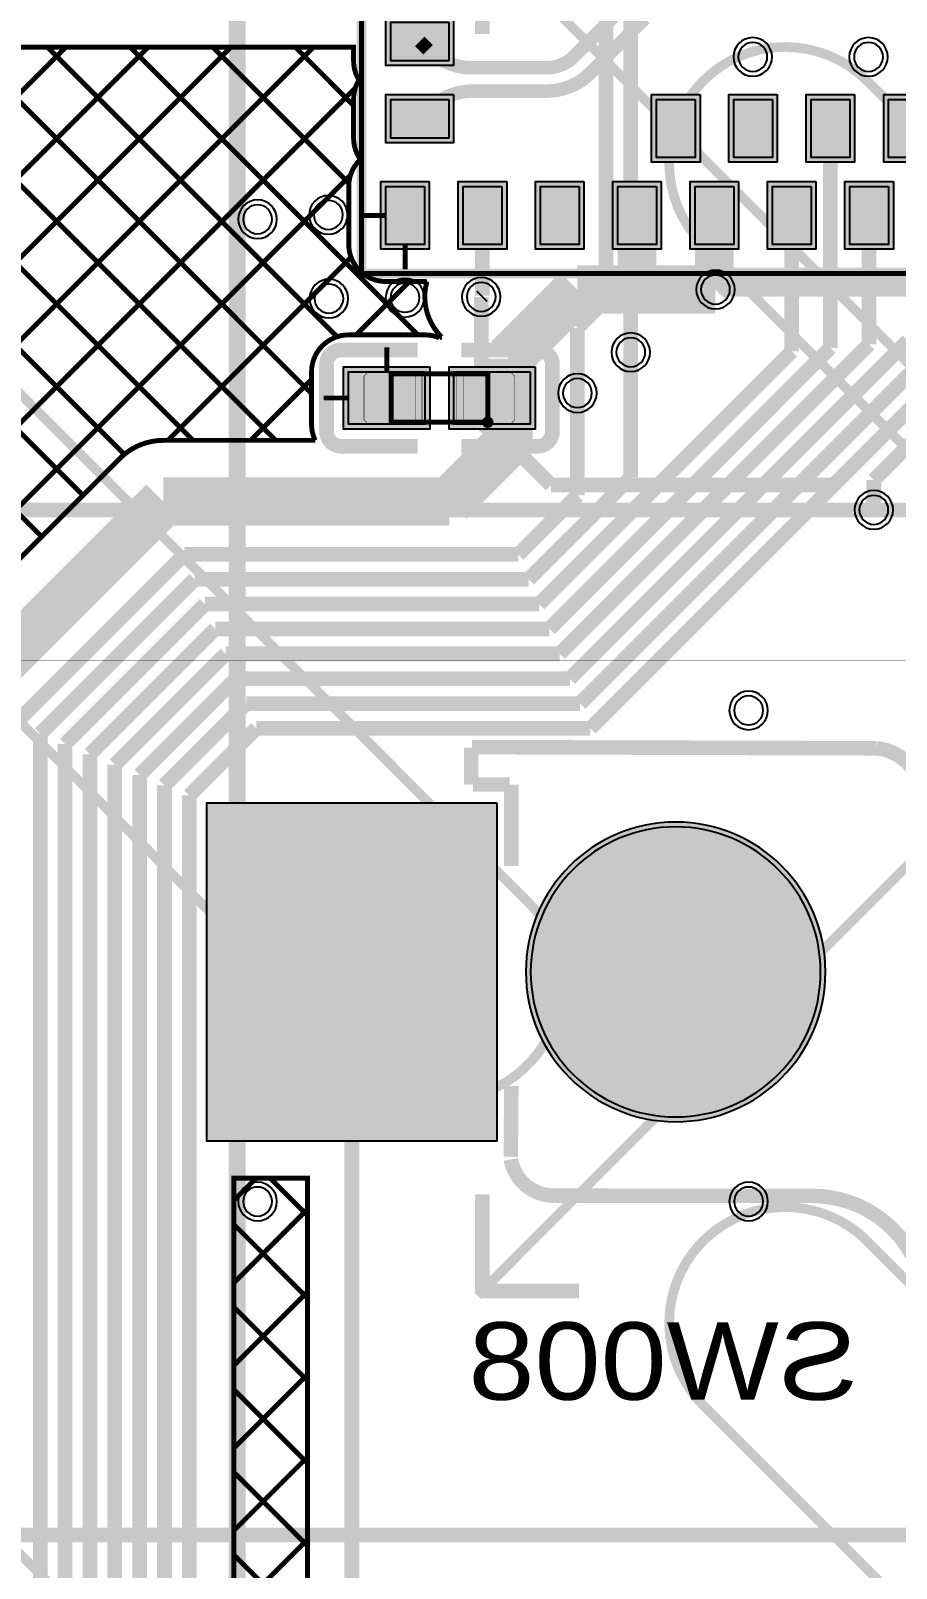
# Model space of a CAD drawing. Header units: millimetres. Extents: x -3 to 238, y -92 to 6.
# Drawn here: x 150.25 to 159.21, y -29.39 to -13.49 of the extents above; entities that cross this region are included whole.
import ezdxf
from ezdxf.enums import TextEntityAlignment as Align

# ---------------------------------------------------------------- set-up
doc = ezdxf.new("R2010")
doc.units = ezdxf.units.MM
doc.header["$MEASUREMENT"] = 0
for name, color, linetype, true_color in [('Bottom-Layer', 7, 'Continuous', 0x0000ff), ('Bottom-Paste-Mask-Layer', 7, 'Continuous', 0x800000), ('Bottom-Silkscreen-Layer', 7, 'Continuous', 0x66cc33), ('Bottom-Solder-Mask-Layer', 7, 'Continuous', 0xaa00ff), ('Component-Marking-Layer', 7, 'Continuous', 0x66ffcc), ('Component-Shape-Layer', 7, 'Continuous', 0x00cccc), ('Document-Layer', 7, 'Continuous', 0xffffff), ('F.Adhes', 7, 'Continuous', 0x9069e9), ('Hole-Layer', 7, 'Continuous', 0x222222), ('Multi-Layer', 7, 'Continuous', 0xc0c0c0), ('Pin-Soldering-Layer', 7, 'Continuous', 0xcc9999), ('Top-Layer', 7, 'Continuous', 0xff0000), ('Top-Paste-Mask-Layer', 7, 'Continuous', 0x808080), ('Top-Solder-Mask-Layer', 7, 'Continuous', 0x800080)]:
    doc.layers.add(name, color=color, linetype=linetype, true_color=true_color)
doc.styles.get("Standard").update_dxf_attribs({"font": 'arial.ttf'})

msp = doc.modelspace()

# ---------------------------------------------------------------- hatches: boundary and pattern name
at = {"layer": 'Bottom-Layer'}
for points in [[(154.577, -13.4), (154.577, -13.8), (153.977, -13.8), (153.977, -13.4)], [(154.577, -14.2), (154.577, -14.6), (153.977, -14.6), (153.977, -14.2)], [(157.126, -14.2), (157.126, -14.8), (156.726, -14.8), (156.726, -14.2)], [(157.926, -14.2), (157.926, -14.8), (157.526, -14.8), (157.526, -14.2)], [(158.726, -14.2), (158.726, -14.8), (158.326, -14.8), (158.326, -14.2)], [(159.527, -14.2), (159.527, -14.8), (159.127, -14.8), (159.127, -14.2)], [(154.326, -15.1), (154.326, -15.7), (153.926, -15.7), (153.926, -15.1)], [(155.126, -15.1), (155.126, -15.7), (154.726, -15.7), (154.726, -15.1)], [(155.926, -15.1), (155.926, -15.7), (155.526, -15.7), (155.526, -15.1)], [(156.726, -15.1), (156.726, -15.7), (156.326, -15.7), (156.326, -15.1)], [(157.526, -15.1), (157.526, -15.7), (157.126, -15.7), (157.126, -15.1)], [(158.326, -15.1), (158.326, -15.7), (157.926, -15.7), (157.926, -15.1)], [(159.126, -15.1), (159.126, -15.7), (158.726, -15.7), (158.726, -15.1)], [(154.331, -17.019), (154.331, -17.559), (153.541, -17.559), (153.541, -17.019)], [(155.421, -17.019), (155.421, -17.559), (154.631, -17.559), (154.631, -17.019)], [(155.075, -21.475), (155.075, -24.975), (152.075, -24.975), (152.075, -21.475)], [(155.375, -23.225, 1), (158.475, -23.225, 1)]]:
    msp.add_hatch(color=256, dxfattribs=at).paths.add_polyline_path(points)
at = {"layer": 'Bottom-Paste-Mask-Layer'}
for points in [[(154.577, -13.4), (154.577, -13.8), (153.977, -13.8), (153.977, -13.4)], [(154.577, -14.2), (154.577, -14.6), (153.977, -14.6), (153.977, -14.2)], [(157.126, -14.2), (157.126, -14.8), (156.726, -14.8), (156.726, -14.2)], [(157.926, -14.2), (157.926, -14.8), (157.526, -14.8), (157.526, -14.2)], [(158.726, -14.2), (158.726, -14.8), (158.326, -14.8), (158.326, -14.2)], [(159.527, -14.2), (159.527, -14.8), (159.127, -14.8), (159.127, -14.2)], [(154.326, -15.1), (154.326, -15.7), (153.926, -15.7), (153.926, -15.1)], [(155.126, -15.1), (155.126, -15.7), (154.726, -15.7), (154.726, -15.1)], [(155.926, -15.1), (155.926, -15.7), (155.526, -15.7), (155.526, -15.1)], [(156.726, -15.1), (156.726, -15.7), (156.326, -15.7), (156.326, -15.1)], [(157.526, -15.1), (157.526, -15.7), (157.126, -15.7), (157.126, -15.1)], [(158.326, -15.1), (158.326, -15.7), (157.926, -15.7), (157.926, -15.1)], [(159.126, -15.1), (159.126, -15.7), (158.726, -15.7), (158.726, -15.1)], [(153.701, -17.064), (153.701, -17.514), (153.751, -17.564), (154.231, -17.564), (154.301, -17.514), (154.301, -17.064), (154.231, -17.014), (153.751, -17.014)], [(153.701, -17.064), (153.701, -17.514), (153.751, -17.564), (154.231, -17.564), (154.301, -17.514), (154.301, -17.064), (154.231, -17.014), (153.751, -17.014)], [(154.661, -17.064), (154.661, -17.514), (154.731, -17.564), (155.211, -17.564), (155.261, -17.514), (155.261, -17.064), (155.211, -17.014), (154.731, -17.014)], [(154.661, -17.064), (154.661, -17.514), (154.731, -17.564), (155.211, -17.564), (155.261, -17.514), (155.261, -17.064), (155.211, -17.014), (154.731, -17.014)], [(155.075, -21.475), (155.075, -24.975), (152.075, -24.975), (152.075, -21.475)], [(155.375, -23.225, 1), (158.475, -23.225, 1)]]:
    msp.add_hatch(color=256, dxfattribs=at).paths.add_polyline_path(points)
at = {"layer": 'Bottom-Solder-Mask-Layer'}
for points in [[(154.627, -13.35), (154.627, -13.85), (153.926, -13.85), (153.926, -13.35)], [(154.627, -14.15), (154.627, -14.65), (153.926, -14.65), (153.926, -14.15)], [(157.177, -14.15), (157.177, -14.85), (156.676, -14.85), (156.676, -14.15)], [(157.976, -14.15), (157.976, -14.85), (157.476, -14.85), (157.476, -14.15)], [(158.776, -14.15), (158.776, -14.85), (158.276, -14.85), (158.276, -14.15)], [(159.577, -14.15), (159.577, -14.85), (159.077, -14.85), (159.077, -14.15)], [(154.376, -15.05), (154.376, -15.75), (153.876, -15.75), (153.876, -15.05)], [(155.177, -15.05), (155.177, -15.75), (154.676, -15.75), (154.676, -15.05)], [(155.976, -15.05), (155.976, -15.75), (155.476, -15.75), (155.476, -15.05)], [(156.776, -15.05), (156.776, -15.75), (156.276, -15.75), (156.276, -15.05)], [(157.576, -15.05), (157.576, -15.75), (157.076, -15.75), (157.076, -15.05)], [(158.376, -15.05), (158.376, -15.75), (157.876, -15.75), (157.876, -15.05)], [(159.177, -15.05), (159.177, -15.75), (158.676, -15.75), (158.676, -15.05)], [(154.382, -16.968), (154.382, -17.61), (153.49, -17.61), (153.49, -16.968)], [(155.472, -16.968), (155.472, -17.61), (154.581, -17.61), (154.581, -16.968)], [(155.075, -21.475), (155.075, -24.975), (152.075, -24.975), (152.075, -21.475)], [(155.375, -23.225, 1), (158.475, -23.225, 1)]]:
    msp.add_hatch(color=256, dxfattribs=at).paths.add_polyline_path(points)
at = {"layer": 'Component-Marking-Layer'}
msp.add_hatch(color=256, dxfattribs=at).paths.add_polyline_path([(154.921, -17.539, 1), (155.041, -17.539, 1)])
msp.add_hatch(color=256, dxfattribs=at).paths.add_polyline_path([(154.921, -17.539, 1), (155.041, -17.539, 1)])
at = {"layer": 'Hole-Layer'}
msp.add_hatch(color=256, dxfattribs=at).paths.add_polyline_path([(155.425, -23.225, 1), (158.425, -23.225, 1)])
at = {"layer": 'Multi-Layer'}
msp.add_hatch(color=256, dxfattribs=at).paths.add_polyline_path([(155.375, -23.225, 1), (158.475, -23.225, 1)])
msp.add_hatch(color=256, dxfattribs=at).paths.add_polyline_path([(155.375, -23.225, 1), (158.475, -23.225, 1)])
msp.add_hatch(color=256, dxfattribs=at).paths.add_polyline_path([(155.375, -23.225, 1), (158.475, -23.225, 1)])
at = {"layer": 'Pin-Soldering-Layer'}
for points in [[(154.576, -13.4), (153.976, -13.4), (153.976, -13.8), (154.576, -13.8)], [(154.576, -13.4), (153.976, -13.4), (153.976, -13.8), (154.576, -13.8)], [(154.576, -14.2), (153.976, -14.2), (153.976, -14.6), (154.576, -14.6)], [(154.576, -14.2), (153.976, -14.2), (153.976, -14.6), (154.576, -14.6)], [(157.126, -14.2), (156.726, -14.2), (156.726, -14.8), (157.126, -14.8)], [(157.126, -14.2), (156.726, -14.2), (156.726, -14.8), (157.126, -14.8)], [(157.926, -14.2), (157.526, -14.2), (157.526, -14.8), (157.926, -14.8)], [(157.926, -14.2), (157.526, -14.2), (157.526, -14.8), (157.926, -14.8)], [(158.726, -14.2), (158.326, -14.2), (158.326, -14.8), (158.726, -14.8)], [(158.726, -14.2), (158.326, -14.2), (158.326, -14.8), (158.726, -14.8)], [(159.526, -14.2), (159.126, -14.2), (159.126, -14.8), (159.526, -14.8)], [(159.526, -14.2), (159.126, -14.2), (159.126, -14.8), (159.526, -14.8)], [(154.326, -15.1), (153.926, -15.1), (153.926, -15.7), (154.326, -15.7)], [(154.326, -15.1), (153.926, -15.1), (153.926, -15.7), (154.326, -15.7)], [(155.126, -15.1), (154.726, -15.1), (154.726, -15.7), (155.126, -15.7)], [(155.126, -15.1), (154.726, -15.1), (154.726, -15.7), (155.126, -15.7)], [(155.926, -15.1), (155.526, -15.1), (155.526, -15.7), (155.926, -15.7)], [(155.926, -15.1), (155.526, -15.1), (155.526, -15.7), (155.926, -15.7)], [(156.726, -15.1), (156.326, -15.1), (156.326, -15.7), (156.726, -15.7)], [(156.726, -15.1), (156.326, -15.1), (156.326, -15.7), (156.726, -15.7)], [(157.526, -15.1), (157.126, -15.1), (157.126, -15.7), (157.526, -15.7)], [(157.526, -15.1), (157.126, -15.1), (157.126, -15.7), (157.526, -15.7)], [(158.326, -15.1), (157.926, -15.1), (157.926, -15.7), (158.326, -15.7)], [(158.326, -15.1), (157.926, -15.1), (157.926, -15.7), (158.326, -15.7)], [(159.126, -15.1), (158.726, -15.1), (158.726, -15.7), (159.126, -15.7)], [(159.126, -15.1), (158.726, -15.1), (158.726, -15.7), (159.126, -15.7)], [(153.981, -17.539), (153.981, -17.039), (154.231, -17.039), (154.231, -17.539)], [(153.981, -17.539), (153.981, -17.039), (154.231, -17.039), (154.231, -17.539)], [(154.981, -17.539), (154.981, -17.039), (154.731, -17.039), (154.731, -17.539)], [(154.981, -17.539), (154.981, -17.039), (154.731, -17.039), (154.731, -17.539)]]:
    msp.add_hatch(color=256, dxfattribs=at).paths.add_polyline_path(points)
at = {"layer": 'Top-Layer'}
msp.add_hatch(color=256, dxfattribs=at).paths.add_polyline_path([(155.375, -23.225, 1), (158.475, -23.225, 1)])
at = {"layer": 'Top-Paste-Mask-Layer'}
msp.add_hatch(color=256, dxfattribs=at).paths.add_polyline_path([(155.375, -23.225, 1), (158.475, -23.225, 1)])
at = {"layer": 'Top-Solder-Mask-Layer'}
msp.add_hatch(color=256, dxfattribs=at).paths.add_polyline_path([(155.375, -23.225, 1), (158.475, -23.225, 1)])

# ---------------------------------------------------------------- linework, layer by layer
at = {"layer": 'Bottom-Layer'}
for points, const_width in [([(143.977, -19.8), (143.977, -0.2, -0.414), (144.177, 0), (199.726, 0), (199.726, 0, -0.414), (199.926, -0.2), (199.926, -19.8, -0.414), (199.726, -20), (199.726, -20), (144.177, -20, -0.414)], 0.00508), ([(152.097, -37.121, 0.372), (152.711, -36.669, 0.372), (152.354, -35.995), (152.354, -25.359), (153.116, -25.359), (153.116, -40.142), (152.097, -40.142)], 0.0508)]:
    msp.add_lwpolyline(points, format="xyb", close=True, dxfattribs=dict(at, const_width=const_width))
for points, const_width in [([(156.437, -13.191), (155.872, -13.757)], 0.14), ([(156.608, -13.362), (156.042, -13.928)], 0.14), ([(145.302, -13.659), (150.366, -18.724)], 0.0508), ([(145.604, -18.671), (150.616, -13.659)], 0.0508), ([(148.144, -16.985), (151.47, -13.659)], 0.0508), ([(148.445, -17.538), (152.324, -13.659)], 0.0508), ([(148.609, -18.229), (153.178, -13.659)], 0.0508), ([(149.573, -13.659), (153.158, -17.244)], 0.0508), ([(150.427, -13.659), (153.422, -16.655)], 0.0508), ([(151.281, -13.659), (154.257, -16.636)], 0.0508), ([(152.135, -13.659), (153.544, -15.068)], 0.0508), ([(152.99, -13.659), (153.593, -14.263)], 0.0508), ([(154.363, -13.686), (154.277, -13.6)], 0.14), ([(148.913, -13.854), (152.786, -17.727)], 0.0508), ([(155.593, -13.872), (154.812, -13.872)], 0.14), ([(147.878, -19.814), (153.612, -14.08)], 0.0508), ([(155.593, -14.114), (154.826, -14.114)], 0.14), ([(154.377, -14.3), (154.277, -14.4)], 0.14), ([(158.526, -14.5), (158.526, -16.77)], 0.152), ([(148.968, -14.763), (151.932, -17.727)], 0.0508), ([(148.551, -19.995), (153.56, -14.986)], 0.0508), ([(148.623, -15.272), (151.222, -17.871)], 0.0508), ([(156.526, -15.4), (156.526, -16.151)], 0.4), ([(157.326, -16.156), (157.326, -15.4)], 0.4), ([(153.929, -15.4), (153.67, -15.4)], 0.0508), ([(154.926, -15.4), (154.926, -16.231)], 0.152), ([(158.126, -15.4), (158.126, -16.806)], 0.152), ([(158.926, -15.4), (158.926, -16.733)], 0.152), ([(148.04, -15.543), (150.793, -18.296)], 0.0508), ([(154.126, -15.698), (154.126, -15.957)], 0.0508), ([(151.674, -17.727), (153.567, -15.834)], 0.0508), ([(153.619, -16.636), (154.171, -16.084)], 0.0508), ([(155.195, -16.881), (155.909, -16.167)], 0.5), ([(155.909, -16.167), (156.543, -16.167)], 0.5), ([(156.543, -16.167), (157.337, -16.167)], 0.5), ([(156.526, -16.151), (156.543, -16.167)], 0.4), ([(157.337, -16.167), (157.326, -16.156)], 0.4), ([(154.926, -16.231), (154.914, -16.243)], 0.152), ([(160.526, -16.587), (158.975, -18.138)], 0.152), ([(154.453, -16.656), (154.478, -16.631)], 0.0508), ([(155.195, -17.748), (155.195, -16.881)], 0.5), ([(158.526, -16.77), (155.618, -19.678)], 0.152), ([(158.926, -16.733), (155.724, -19.935)], 0.152), ([(159.327, -16.696), (155.831, -20.192)], 0.152), ([(159.726, -16.66), (155.937, -20.449)], 0.152), ([(156.044, -20.706), (160.126, -16.624)], 0.152), ([(153.936, -17.022), (153.936, -16.763)], 0.0508), ([(158.126, -16.806), (155.511, -19.421)], 0.152), ([(156.461, -18.109), (156.461, -16.816)], 0.152), ([(152.528, -17.727), (153.158, -17.097)], 0.0508), ([(155.909, -18.296), (155.909, -17.238)], 0.152), ([(153.544, -17.289), (153.285, -17.289)], 0.0508), ([(154.583, -18.36), (155.195, -17.748)], 0.5), ([(149.534, -20.451), (151.625, -18.36)], 0.5), ([(151.625, -18.36), (154.583, -18.36)], 0.5), ([(155.405, -19.164), (156.461, -18.109)], 0.152), ([(158.975, -18.138), (158.975, -18.446)], 0.152), ([(155.298, -18.907), (155.909, -18.296)], 0.152), ([(150.095, -20.655), (151.843, -18.907)], 0.152), ([(151.843, -18.907), (155.298, -18.907)], 0.152), ([(150.352, -20.761), (151.949, -19.164)], 0.152), ([(151.949, -19.164), (155.405, -19.164)], 0.152), ([(152.056, -19.421), (150.609, -20.868)], 0.152), ([(155.511, -19.421), (152.056, -19.421)], 0.152), ([(152.162, -19.678), (150.866, -20.974)], 0.152), ([(155.618, -19.678), (152.162, -19.678)], 0.152), ([(152.269, -19.935), (151.123, -21.081)], 0.152), ([(155.724, -19.935), (152.269, -19.935)], 0.152), ([(152.375, -20.192), (151.38, -21.187)], 0.152), ([(155.831, -20.192), (152.375, -20.192)], 0.152), ([(152.482, -20.449), (151.637, -21.294)], 0.152), ([(155.937, -20.449), (152.482, -20.449)], 0.152), ([(151.894, -21.4), (152.588, -20.706)], 0.152), ([(152.588, -20.706), (156.044, -20.706)], 0.152), ([(150.352, -33.916), (150.352, -20.761)], 0.152), ([(150.609, -20.868), (150.609, -34.022)], 0.152), ([(150.866, -20.974), (150.866, -66.396)], 0.152), ([(151.123, -21.081), (151.123, -67.139)], 0.152), ([(151.38, -21.187), (151.38, -74.665)], 0.152), ([(151.637, -21.294), (151.637, -55.331)], 0.152), ([(151.894, -36), (151.894, -21.4)], 0.152), ([(153.575, -42.275), (153.575, -23.225)], 0.152), ([(152.354, -25.588), (152.584, -25.359)], 0.0508), ([(152.73, -25.359), (153.116, -25.744)], 0.0508), ([(152.354, -26.442), (153.116, -25.681)], 0.0508), ([(152.354, -25.836), (153.116, -26.598)], 0.0508), ([(152.354, -27.297), (153.116, -26.535)], 0.0508), ([(152.354, -26.691), (153.116, -27.453)], 0.0508), ([(152.354, -28.151), (153.116, -27.389)], 0.0508), ([(152.354, -27.545), (153.116, -28.307)], 0.0508), ([(152.354, -29.005), (153.116, -28.243)], 0.0508), ([(152.354, -28.399), (153.116, -29.161)], 0.0508), ([(152.354, -29.859), (153.116, -29.097)], 0.0508), ([(152.354, -29.253), (153.116, -30.015)], 0.0508)]:
    msp.add_lwpolyline(points, dxfattribs=dict(at, const_width=const_width))
for points in [[(154.577, -13.4), (154.577, -13.8), (153.977, -13.8), (153.977, -13.4)], [(154.577, -14.2), (154.577, -14.6), (153.977, -14.6), (153.977, -14.2)], [(157.126, -14.2), (157.126, -14.8), (156.726, -14.8), (156.726, -14.2)], [(157.926, -14.2), (157.926, -14.8), (157.526, -14.8), (157.526, -14.2)], [(158.726, -14.2), (158.726, -14.8), (158.326, -14.8), (158.326, -14.2)], [(159.527, -14.2), (159.527, -14.8), (159.127, -14.8), (159.127, -14.2)], [(154.326, -15.1), (154.326, -15.7), (153.926, -15.7), (153.926, -15.1)], [(155.126, -15.1), (155.126, -15.7), (154.726, -15.7), (154.726, -15.1)], [(155.926, -15.1), (155.926, -15.7), (155.526, -15.7), (155.526, -15.1)], [(156.726, -15.1), (156.726, -15.7), (156.326, -15.7), (156.326, -15.1)], [(157.526, -15.1), (157.526, -15.7), (157.126, -15.7), (157.126, -15.1)], [(158.326, -15.1), (158.326, -15.7), (157.926, -15.7), (157.926, -15.1)], [(159.126, -15.1), (159.126, -15.7), (158.726, -15.7), (158.726, -15.1)], [(154.331, -17.019), (154.331, -17.559), (153.541, -17.559), (153.541, -17.019)], [(155.421, -17.019), (155.421, -17.559), (154.631, -17.559), (154.631, -17.019)], [(155.075, -21.475), (155.075, -24.975), (152.075, -24.975), (152.075, -21.475)]]:
    msp.add_lwpolyline(points, close=True, dxfattribs=at)
for points, const_width in [([(148.793, -13.659), (153.593, -13.659), (153.593, -13.8, 0.138), (153.649, -14, 0.138), (153.593, -14.2), (153.593, -14.6, 0.155), (153.663, -14.821, 0.206), (153.543, -15.1), (153.543, -15.7, 0.414), (153.926, -16.084), (154.326, -16.084, 0.017), (154.352, -16.083, 0.273), (154.504, -16.658, 0.016), (154.481, -16.666, 0.101), (154.331, -16.636), (153.541, -16.636, 0.414), (153.158, -17.019), (153.158, -17.559, 0.113), (153.196, -17.727), (151.625, -17.727, 0.199), (151.177, -17.912), (149.086, -20.003, 0.199)], 0.0508), ([(154.363, -13.686, 0.199), (154.812, -13.872)], 0.14), ([(155.593, -13.872, 0.199), (155.872, -13.757)], 0.14), ([(155.593, -14.114, 0.199), (156.042, -13.928)], 0.14), ([(154.826, -14.114, 0.199), (154.377, -14.3)], 0.14)]:
    msp.add_lwpolyline(points, format="xyb", dxfattribs=dict(at, const_width=const_width))
msp.add_lwpolyline([(155.375, -23.225, 1), (158.475, -23.225, 1)], format="xyb", close=True, dxfattribs=at)
at = {"layer": 'Bottom-Paste-Mask-Layer'}
for points in [[(154.577, -13.4), (154.577, -13.8), (153.977, -13.8), (153.977, -13.4)], [(154.577, -14.2), (154.577, -14.6), (153.977, -14.6), (153.977, -14.2)], [(157.126, -14.2), (157.126, -14.8), (156.726, -14.8), (156.726, -14.2)], [(157.926, -14.2), (157.926, -14.8), (157.526, -14.8), (157.526, -14.2)], [(158.726, -14.2), (158.726, -14.8), (158.326, -14.8), (158.326, -14.2)], [(159.527, -14.2), (159.527, -14.8), (159.127, -14.8), (159.127, -14.2)], [(154.326, -15.1), (154.326, -15.7), (153.926, -15.7), (153.926, -15.1)], [(155.126, -15.1), (155.126, -15.7), (154.726, -15.7), (154.726, -15.1)], [(155.926, -15.1), (155.926, -15.7), (155.526, -15.7), (155.526, -15.1)], [(156.726, -15.1), (156.726, -15.7), (156.326, -15.7), (156.326, -15.1)], [(157.526, -15.1), (157.526, -15.7), (157.126, -15.7), (157.126, -15.1)], [(158.326, -15.1), (158.326, -15.7), (157.926, -15.7), (157.926, -15.1)], [(159.126, -15.1), (159.126, -15.7), (158.726, -15.7), (158.726, -15.1)], [(155.075, -21.475), (155.075, -24.975), (152.075, -24.975), (152.075, -21.475)]]:
    msp.add_lwpolyline(points, close=True, dxfattribs=at)
at = {"layer": 'Bottom-Paste-Mask-Layer', "const_width": 0.00508}
for points in [[(153.701, -17.064), (153.701, -17.514), (153.751, -17.564), (154.231, -17.564), (154.301, -17.514), (154.301, -17.064), (154.231, -17.014), (153.751, -17.014)], [(153.701, -17.064), (153.701, -17.514), (153.751, -17.564), (154.231, -17.564), (154.301, -17.514), (154.301, -17.064), (154.231, -17.014), (153.751, -17.014)], [(154.661, -17.064), (154.661, -17.514), (154.731, -17.564), (155.211, -17.564), (155.261, -17.514), (155.261, -17.064), (155.211, -17.014), (154.731, -17.014)], [(154.661, -17.064), (154.661, -17.514), (154.731, -17.564), (155.211, -17.564), (155.261, -17.514), (155.261, -17.064), (155.211, -17.014), (154.731, -17.014)]]:
    msp.add_lwpolyline(points, close=True, dxfattribs=at)
at = {"layer": 'Bottom-Paste-Mask-Layer'}
msp.add_lwpolyline([(155.375, -23.225, 1), (158.475, -23.225, 1)], format="xyb", close=True, dxfattribs=at)
at = {"layer": 'Bottom-Silkscreen-Layer'}
for points, const_width in [([(153.676, -16), (153.676, -0.5)], 0.1), ([(153.676, -16), (153.676, -0.5)], 0.1), ([(164.176, -16), (153.676, -16)], 0.1), ([(164.176, -16), (153.676, -16)], 0.1), ([(153.465, -16.791), (154.255, -16.791)], 0.152), ([(153.465, -16.791), (154.255, -16.791)], 0.152), ([(155.498, -16.791), (154.708, -16.791)], 0.152), ([(155.498, -16.791), (154.708, -16.791)], 0.152), ([(153.313, -17.635), (153.313, -16.943)], 0.152), ([(153.313, -17.635), (153.313, -16.943)], 0.152), ([(155.65, -17.635), (155.65, -16.943)], 0.152), ([(155.65, -17.635), (155.65, -16.943)], 0.152), ([(154.255, -17.788), (153.465, -17.788)], 0.152), ([(154.255, -17.788), (153.465, -17.788)], 0.152), ([(154.708, -17.788), (155.498, -17.788)], 0.152), ([(154.708, -17.788), (155.498, -17.788)], 0.152), ([(154.81, -21.287), (154.81, -20.904)], 0.15), ([(154.81, -21.287), (154.81, -20.904)], 0.15), ([(159.004, -20.912), (154.817, -20.9)], 0.15), ([(159.004, -20.912), (154.817, -20.9)], 0.15), ([(155.209, -21.287), (154.827, -21.287)], 0.15), ([(155.209, -21.287), (154.827, -21.287)], 0.15), ([(155.225, -21.287), (155.225, -22.131)], 0.15), ([(155.225, -21.287), (155.225, -22.131)], 0.15), ([(155.225, -24.405), (155.219, -25.138)], 0.15), ([(155.225, -24.405), (155.219, -25.138)], 0.15), ([(158.341, -25.542), (155.677, -25.54)], 0.15), ([(158.341, -25.542), (155.677, -25.54)], 0.15)]:
    msp.add_lwpolyline(points, dxfattribs=dict(at, const_width=const_width))
for points, const_width in [([(153.313, -16.943, -0.414), (153.465, -16.791)], 0.152), ([(153.313, -16.943, -0.414), (153.465, -16.791)], 0.152), ([(155.65, -16.943, 0.414), (155.498, -16.791)], 0.152), ([(155.65, -16.943, 0.414), (155.498, -16.791)], 0.152), ([(153.465, -17.788, -0.414), (153.313, -17.635)], 0.152), ([(153.465, -17.788, -0.414), (153.313, -17.635)], 0.152), ([(155.498, -17.788, 0.414), (155.65, -17.635)], 0.152), ([(155.498, -17.788, 0.414), (155.65, -17.635)], 0.152), ([(159.004, -20.912, -0.338), (159.475, -21.354)], 0.15), ([(159.004, -20.912, -0.338), (159.475, -21.354)], 0.15), ([(155.677, -25.54, -0.369), (155.22, -25.164)], 0.15), ([(155.677, -25.54, -0.369), (155.22, -25.164)], 0.15), ([(158.341, -25.542, -0.414), (159.516, -26.717)], 0.15), ([(158.341, -25.542, -0.414), (159.516, -26.717)], 0.15)]:
    msp.add_lwpolyline(points, format="xyb", dxfattribs=dict(at, const_width=const_width))
at = {"layer": 'Bottom-Solder-Mask-Layer'}
for points in [[(154.627, -13.35), (154.627, -13.85), (153.926, -13.85), (153.926, -13.35)], [(154.627, -14.15), (154.627, -14.65), (153.926, -14.65), (153.926, -14.15)], [(157.177, -14.15), (157.177, -14.85), (156.676, -14.85), (156.676, -14.15)], [(157.976, -14.15), (157.976, -14.85), (157.476, -14.85), (157.476, -14.15)], [(158.776, -14.15), (158.776, -14.85), (158.276, -14.85), (158.276, -14.15)], [(159.577, -14.15), (159.577, -14.85), (159.077, -14.85), (159.077, -14.15)], [(154.376, -15.05), (154.376, -15.75), (153.876, -15.75), (153.876, -15.05)], [(155.177, -15.05), (155.177, -15.75), (154.676, -15.75), (154.676, -15.05)], [(155.976, -15.05), (155.976, -15.75), (155.476, -15.75), (155.476, -15.05)], [(156.776, -15.05), (156.776, -15.75), (156.276, -15.75), (156.276, -15.05)], [(157.576, -15.05), (157.576, -15.75), (157.076, -15.75), (157.076, -15.05)], [(158.376, -15.05), (158.376, -15.75), (157.876, -15.75), (157.876, -15.05)], [(159.177, -15.05), (159.177, -15.75), (158.676, -15.75), (158.676, -15.05)], [(154.382, -16.968), (154.382, -17.61), (153.49, -17.61), (153.49, -16.968)], [(155.472, -16.968), (155.472, -17.61), (154.581, -17.61), (154.581, -16.968)], [(155.075, -21.475), (155.075, -24.975), (152.075, -24.975), (152.075, -21.475)]]:
    msp.add_lwpolyline(points, close=True, dxfattribs=at)
msp.add_lwpolyline([(155.375, -23.225, 1), (158.475, -23.225, 1)], format="xyb", close=True, dxfattribs=at)
at = {"layer": 'Component-Marking-Layer', "const_width": 0.129}
msp.add_lwpolyline([(154.921, -17.539, 1), (155.041, -17.539, 1)], format="xyb", close=True, dxfattribs=at)
msp.add_lwpolyline([(154.921, -17.539, 1), (155.041, -17.539, 1)], format="xyb", close=True, dxfattribs=at)
at = {"layer": 'Component-Shape-Layer', "const_width": 0.0508}
for points in [[(164.176, -16), (164.176, -0.5), (153.676, -0.5), (153.676, -16)], [(164.176, -16), (164.176, -0.5), (153.676, -0.5), (153.676, -16)], [(154.981, -17.539), (154.981, -17.039), (153.981, -17.039), (153.981, -17.539)], [(154.981, -17.539), (154.981, -17.039), (153.981, -17.039), (153.981, -17.539)]]:
    msp.add_lwpolyline(points, close=True, dxfattribs=at)
at = {"layer": 'Document-Layer'}
for points, const_width in [([(152.375, -10), (152.375, -29.05)], 0.15), ([(152.375, -10), (152.375, -29.05)], 0.15), ([(152.4, -29.05), (152.4, -10)], 0.15), ([(152.4, -29.05), (152.4, -10)], 0.15), ([(154.875, -12.474), (168.974, -26.574)], 0.1), ([(154.875, -26.574), (168.974, -12.474)], 0.1), ([(154.925, -13.525), (154.925, -12.525)], 0.15), ([(154.925, -13.525), (154.925, -12.525)], 0.15), ([(154.925, -25.525), (154.925, -26.525)], 0.15), ([(154.925, -25.525), (154.925, -26.525)], 0.15), ([(154.925, -26.525), (155.925, -26.525)], 0.15), ([(154.925, -26.525), (155.925, -26.525)], 0.15), ([(152.375, -29.05), (133.325, -29.05)], 0.15), ([(133.325, -29.05), (152.375, -29.05)], 0.15), ([(152.375, -29.05), (133.325, -29.05)], 0.15), ([(133.325, -29.05), (152.375, -29.05)], 0.15), ([(152.375, -29.05), (152.375, -48.1)], 0.15), ([(152.375, -29.05), (152.375, -48.1)], 0.15), ([(171.45, -29.05), (152.4, -29.05)], 0.15), ([(152.4, -29.05), (171.45, -29.05)], 0.15), ([(152.4, -48.1), (152.4, -29.05)], 0.15), ([(171.45, -29.05), (152.4, -29.05)], 0.15), ([(152.4, -29.05), (171.45, -29.05)], 0.15), ([(152.4, -48.1), (152.4, -29.05)], 0.15)]:
    msp.add_lwpolyline(points, dxfattribs=dict(at, const_width=const_width))
at = {"layer": 'Document-Layer', "const_width": 0.1}
for points in [[(155.391, -22.494), (146.906, -14.009, 1), (145.209, -15.706), (153.694, -24.191, 1)], [(167.391, -22.494), (158.906, -14.009, 1), (157.209, -15.706), (165.694, -24.191, 1)], [(155.391, -34.494), (146.906, -26.009, 1), (145.209, -27.706), (153.694, -36.191, 1)], [(167.391, -34.494), (158.906, -26.009, 1), (157.209, -27.706), (165.694, -36.191, 1)]]:
    msp.add_lwpolyline(points, format="xyb", close=True, dxfattribs=at)
at = {"layer": 'F.Adhes', "const_width": 0.15}
for points in [[(154.925, -25.525), (154.925, -26.525)], [(154.925, -26.525), (154.925, -25.525)], [(154.925, -25.525), (154.925, -26.525)], [(154.925, -26.525), (154.925, -25.525)], [(154.925, -26.525), (155.925, -26.525)], [(155.925, -26.525), (154.925, -26.525)], [(154.925, -26.525), (155.925, -26.525)], [(155.925, -26.525), (154.925, -26.525)]]:
    msp.add_lwpolyline(points, dxfattribs=at)
at = {"layer": 'Hole-Layer'}
for points in [[(157.573, -13.761, 1), (157.873, -13.761, 1)], [(158.77, -13.761, 1), (159.07, -13.761, 1)], [(153.182, -15.395, 1), (153.482, -15.395, 1)], [(152.45, -15.44, 1), (152.75, -15.44, 1)], [(157.187, -16.167, 1), (157.487, -16.167, 1)], [(153.188, -16.26, 1), (153.488, -16.26, 1)], [(153.975, -16.251, 1), (154.275, -16.251, 1)], [(154.764, -16.243, 1), (155.064, -16.243, 1)], [(156.311, -16.816, 1), (156.611, -16.816, 1)], [(155.759, -17.238, 1), (156.059, -17.238, 1)], [(158.825, -18.446, 1), (159.125, -18.446, 1)], [(157.53, -20.52, 1), (157.83, -20.52, 1)], [(152.45, -25.6, 1), (152.75, -25.6, 1)], [(157.53, -25.6, 1), (157.83, -25.6, 1)]]:
    msp.add_lwpolyline(points, format="xyb", close=True, dxfattribs=at)
msp.add_lwpolyline([(155.425, -23.225, 1), (158.425, -23.225), (158.425, -23.225, 1), (155.425, -23.225)], format="xyb", dxfattribs=at)
at = {"layer": 'Multi-Layer'}
for points in [[(157.523, -13.761, 1), (157.923, -13.761, 1)], [(158.72, -13.761, 1), (159.12, -13.761, 1)], [(152.4, -15.44, 1), (152.8, -15.44, 1)], [(153.132, -15.395, 1), (153.532, -15.395, 1)], [(153.138, -16.26, 1), (153.538, -16.26, 1)], [(153.925, -16.251, 1), (154.325, -16.251, 1)], [(154.714, -16.243, 1), (155.114, -16.243, 1)], [(157.137, -16.167, 1), (157.537, -16.167, 1)], [(156.261, -16.816, 1), (156.661, -16.816, 1)], [(155.709, -17.238, 1), (156.109, -17.238, 1)], [(158.775, -18.446, 1), (159.175, -18.446, 1)], [(157.48, -20.52, 1), (157.88, -20.52, 1)], [(155.375, -23.225, 1), (158.475, -23.225, 1)], [(155.375, -23.225, 1), (158.475, -23.225, 1)], [(155.375, -23.225, 1), (158.475, -23.225, 1)], [(152.4, -25.6, 1), (152.8, -25.6, 1)], [(157.48, -25.6, 1), (157.88, -25.6, 1)]]:
    msp.add_lwpolyline(points, format="xyb", close=True, dxfattribs=at)
at = {"layer": 'Pin-Soldering-Layer', "const_width": 0.00508}
for points in [[(154.576, -13.4), (153.976, -13.4), (153.976, -13.8), (154.576, -13.8)], [(154.576, -13.4), (153.976, -13.4), (153.976, -13.8), (154.576, -13.8)], [(154.576, -14.2), (153.976, -14.2), (153.976, -14.6), (154.576, -14.6)], [(154.576, -14.2), (153.976, -14.2), (153.976, -14.6), (154.576, -14.6)], [(157.126, -14.2), (156.726, -14.2), (156.726, -14.8), (157.126, -14.8)], [(157.126, -14.2), (156.726, -14.2), (156.726, -14.8), (157.126, -14.8)], [(157.926, -14.2), (157.526, -14.2), (157.526, -14.8), (157.926, -14.8)], [(157.926, -14.2), (157.526, -14.2), (157.526, -14.8), (157.926, -14.8)], [(158.726, -14.2), (158.326, -14.2), (158.326, -14.8), (158.726, -14.8)], [(158.726, -14.2), (158.326, -14.2), (158.326, -14.8), (158.726, -14.8)], [(159.526, -14.2), (159.126, -14.2), (159.126, -14.8), (159.526, -14.8)], [(159.526, -14.2), (159.126, -14.2), (159.126, -14.8), (159.526, -14.8)], [(154.326, -15.1), (153.926, -15.1), (153.926, -15.7), (154.326, -15.7)], [(154.326, -15.1), (153.926, -15.1), (153.926, -15.7), (154.326, -15.7)], [(155.126, -15.1), (154.726, -15.1), (154.726, -15.7), (155.126, -15.7)], [(155.126, -15.1), (154.726, -15.1), (154.726, -15.7), (155.126, -15.7)], [(155.926, -15.1), (155.526, -15.1), (155.526, -15.7), (155.926, -15.7)], [(155.926, -15.1), (155.526, -15.1), (155.526, -15.7), (155.926, -15.7)], [(156.726, -15.1), (156.326, -15.1), (156.326, -15.7), (156.726, -15.7)], [(156.726, -15.1), (156.326, -15.1), (156.326, -15.7), (156.726, -15.7)], [(157.526, -15.1), (157.126, -15.1), (157.126, -15.7), (157.526, -15.7)], [(157.526, -15.1), (157.126, -15.1), (157.126, -15.7), (157.526, -15.7)], [(158.326, -15.1), (157.926, -15.1), (157.926, -15.7), (158.326, -15.7)], [(158.326, -15.1), (157.926, -15.1), (157.926, -15.7), (158.326, -15.7)], [(159.126, -15.1), (158.726, -15.1), (158.726, -15.7), (159.126, -15.7)], [(159.126, -15.1), (158.726, -15.1), (158.726, -15.7), (159.126, -15.7)], [(153.981, -17.539), (153.981, -17.039), (154.231, -17.039), (154.231, -17.539)], [(153.981, -17.539), (153.981, -17.039), (154.231, -17.039), (154.231, -17.539)], [(154.981, -17.539), (154.981, -17.039), (154.731, -17.039), (154.731, -17.539)], [(154.981, -17.539), (154.981, -17.039), (154.731, -17.039), (154.731, -17.539)]]:
    msp.add_lwpolyline(points, close=True, dxfattribs=at)
at = {"layer": 'Top-Layer', "const_width": 0.00508}
msp.add_lwpolyline([(143.977, -19.8), (143.977, -0.2, -0.414), (144.177, 0), (199.726, 0), (199.726, 0, -0.414), (199.926, -0.2), (199.926, -19.8, -0.414), (199.726, -20), (199.726, -20), (144.177, -20, -0.414)], format="xyb", close=True, dxfattribs=at)
at = {"layer": 'Top-Layer'}
for points, const_width in [([(156.204, -16.269), (156.204, -11.684)], 0.152), ([(156.461, -11.791), (156.461, -16.816)], 0.152), ([(157.412, -16.092), (157.337, -16.167)], 0.3), ([(178.011, -16.092), (157.412, -16.092)], 0.3), ([(154.914, -17.467), (154.914, -16.243)], 0.152), ([(155.909, -16.564), (156.204, -16.269)], 0.152), ([(160.306, -16.442), (158.559, -18.189)], 0.152), ([(155.909, -17.238), (155.909, -16.564)], 0.152), ([(155.636, -18.189), (154.914, -17.467)], 0.152), ([(158.559, -18.189), (155.636, -18.189)], 0.152), ([(148.807, -18.446), (158.975, -18.446)], 0.152), ([(159.314, -18.446), (158.975, -18.446)], 0.152)]:
    msp.add_lwpolyline(points, dxfattribs=dict(at, const_width=const_width))
msp.add_lwpolyline([(155.375, -23.225, 1), (158.475, -23.225, 1)], format="xyb", close=True, dxfattribs=at)
at = {"layer": 'Top-Paste-Mask-Layer'}
msp.add_lwpolyline([(155.375, -23.225, 1), (158.475, -23.225, 1)], format="xyb", close=True, dxfattribs=at)
at = {"layer": 'Top-Solder-Mask-Layer'}
msp.add_lwpolyline([(155.375, -23.225, 1), (158.475, -23.225, 1)], format="xyb", close=True, dxfattribs=at)

# ---------------------------------------------------------------- texts
at = {"layer": 'Bottom-Silkscreen-Layer', "text_generation_flag": 2, "width": 1.1}
msp.add_text('SW008', height=0.8001, dxfattribs=at).set_placement((156.797, -27.25), align=Align.MIDDLE_CENTER)

doc.saveas('drawing.dxf')
